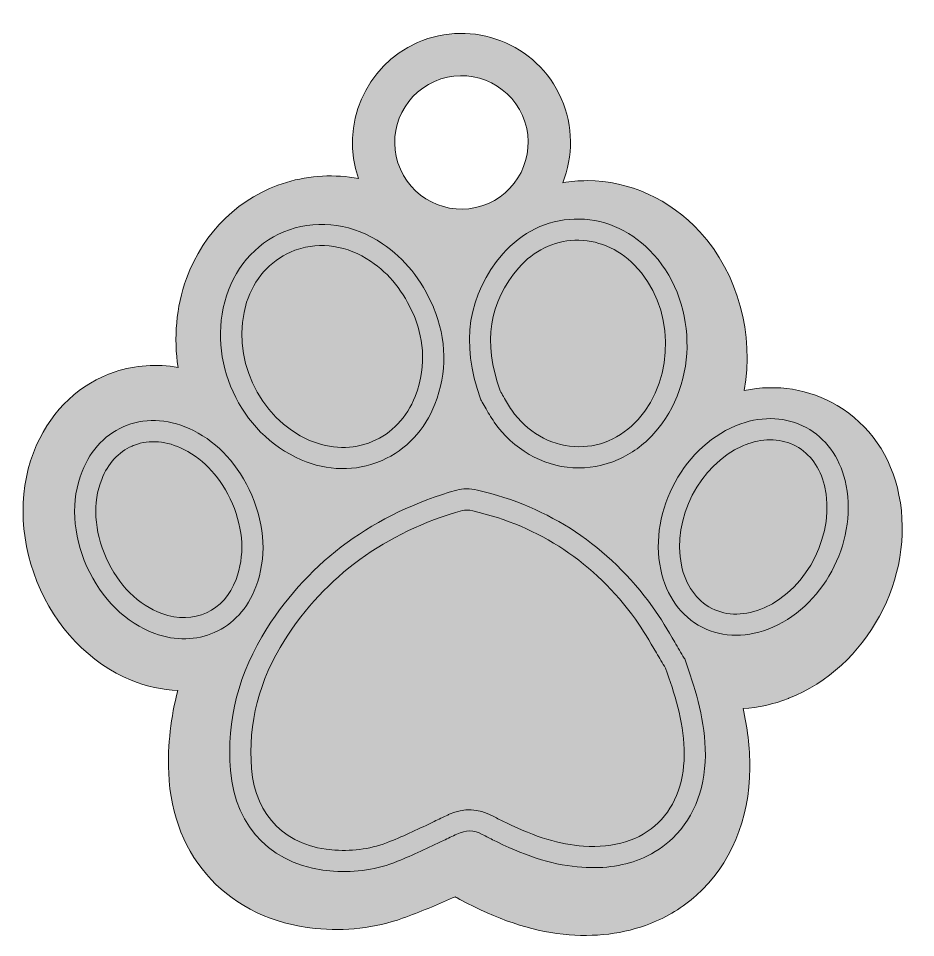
# Model space of a CAD drawing. Header units: millimetres. Extents: x 22 to 606, y -841 to -12.
# Drawn here: x 551.67 to 594.03, y -507.44 to -464.02 of the extents above; entities that cross this region are included whole.
import ezdxf

# ---------------------------------------------------------------- set-up
doc = ezdxf.new("R2010")
doc.units = ezdxf.units.MM
doc.header["$MEASUREMENT"] = 0
doc.layers.add('e_0', color=7, linetype='Continuous')
doc.layers.add('Layer 2', color=7, linetype='Continuous')

# ---------------------------------------------------------------- blocks, each defined once
blk = doc.blocks.new('block 16')
at = {"layer": 'e_0'}
h = blk.add_hatch(color=1, dxfattribs=at)
h.dxf.hatch_style = 2
edge = h.paths.add_edge_path()
edge.add_spline(control_points=[(568.843, -484.897), (568.817, -484.909), (568.791, -484.92), (568.765, -484.931), (567.59, -485.422), (566.262, -485.4), (565.025, -484.87), (562.111, -483.62), (560.528, -480.146), (561.494, -477.126), (561.974, -475.627), (563.055, -474.489), (564.464, -474.001), (565.905, -473.503), (567.509, -473.744), (568.863, -474.662), (569.919, -475.378), (570.683, -476.33), (571.268, -477.66), (571.268, -477.66), (571.272, -477.67), (571.272, -477.67), (571.894, -479.177), (571.916, -480.756), (571.337, -482.237), (570.86, -483.456), (569.976, -484.398), (568.843, -484.897)], knot_values=[0, 0, 0, 0, 1, 1, 1, 2, 2, 2, 3, 3, 3, 4, 4, 4, 5, 5, 5, 6, 6, 6, 7, 7, 7, 8, 8, 8, 9, 9, 9, 9], degree=3, periodic=1)
edge = h.paths.add_edge_path()
edge.add_spline(control_points=[(564.518, -475.053), (563.544, -475.482), (562.798, -476.334), (562.447, -477.43), (561.646, -479.931), (563.008, -482.917), (565.419, -483.951), (566.405, -484.374), (567.456, -484.394), (568.379, -484.008), (569.295, -483.623), (570.017, -482.865), (570.406, -481.872), (571.015, -480.314), (570.713, -478.938), (570.35, -478.057), (569.838, -476.894), (569.206, -476.102), (568.302, -475.49), (567.211, -474.75), (565.931, -474.552), (564.791, -474.947), (564.698, -474.979), (564.607, -475.014), (564.518, -475.053)], knot_values=[0, 0, 0, 0, 1, 1, 1, 2, 2, 2, 3, 3, 3, 4, 4, 4, 5, 5, 5, 6, 6, 6, 7, 7, 7, 8, 8, 8, 8], degree=3, periodic=1)
h = blk.add_hatch(color=1, dxfattribs=at)
h.dxf.hatch_style = 2
edge = h.paths.add_edge_path()
edge.add_spline(control_points=[(579.988, -484.858), (579.315, -485.155), (578.585, -485.29), (577.846, -485.244), (576.388, -485.154), (575.037, -484.369), (574.142, -483.092), (573.977, -482.856), (573.838, -482.613), (573.704, -482.378), (573.646, -482.276), (573.588, -482.175), (573.529, -482.076), (573.529, -482.076), (573.505, -482.035), (573.505, -482.035), (573.505, -482.035), (573.488, -481.989), (573.488, -481.989), (572.537, -479.348), (572.891, -477.045), (574.542, -475.144), (575.427, -474.125), (576.624, -473.539), (577.912, -473.497), (579.226, -473.454), (580.49, -473.974), (581.47, -474.963), (583.75, -477.263), (583.842, -481.234), (581.671, -483.634), (581.187, -484.17), (580.612, -484.583), (579.988, -484.858)], knot_values=[0, 0, 0, 0, 1, 1, 1, 2, 2, 2, 3, 3, 3, 4, 4, 4, 5, 5, 5, 6, 6, 6, 7, 7, 7, 8, 8, 8, 9, 9, 9, 10, 10, 10, 11, 11, 11, 11], degree=3, periodic=1)
edge = h.paths.add_edge_path()
edge.add_spline(control_points=[(574.413, -481.606), (574.467, -481.697), (574.519, -481.789), (574.572, -481.882), (574.701, -482.107), (574.822, -482.32), (574.961, -482.518), (575.681, -483.545), (576.755, -484.175), (577.908, -484.246), (579.044, -484.317), (580.117, -483.861), (580.93, -482.963), (582.725, -480.979), (582.646, -477.569), (580.76, -475.667), (579.978, -474.878), (578.978, -474.463), (577.945, -474.497), (576.938, -474.53), (575.998, -474.993), (575.297, -475.8), (573.891, -477.419), (573.602, -479.318), (574.413, -481.606)], knot_values=[0, 0, 0, 0, 1, 1, 1, 2, 2, 2, 3, 3, 3, 4, 4, 4, 5, 5, 5, 6, 6, 6, 7, 7, 7, 8, 8, 8, 8], degree=3, periodic=1)
h = blk.add_hatch(color=1, dxfattribs=at)
h.dxf.hatch_style = 2
edge = h.paths.add_edge_path()
edge.add_spline(control_points=[(587.285, -492.779), (586.133, -493.286), (584.95, -493.285), (583.955, -492.776), (582.954, -492.263), (582.26, -491.298), (582, -490.057), (581.414, -487.264), (583.142, -484.106), (585.777, -483.173), (586.854, -482.789), (587.95, -482.85), (588.864, -483.344), (589.781, -483.84), (590.434, -484.728), (590.704, -485.845), (591.355, -488.543), (589.826, -491.652), (587.296, -492.774), (587.296, -492.774), (587.296, -492.774), (587.296, -492.774), (587.292, -492.775), (587.289, -492.777), (587.285, -492.779)], knot_values=[0, 0, 0, 0, 1, 1, 1, 2, 2, 2, 3, 3, 3, 4, 4, 4, 5, 5, 5, 6, 6, 6, 7, 7, 7, 8, 8, 8, 8], degree=3, periodic=1)
edge = h.paths.add_edge_path()
edge.add_spline(control_points=[(585.848, -484.22), (583.844, -485.103), (582.518, -487.657), (582.978, -489.852), (583.176, -490.791), (583.684, -491.514), (584.411, -491.886), (585.133, -492.255), (586.01, -492.248), (586.882, -491.864), (586.885, -491.862), (586.888, -491.861), (586.891, -491.86), (586.891, -491.86), (586.891, -491.86), (586.891, -491.86), (588.965, -490.94), (590.266, -488.293), (589.731, -486.08), (589.529, -485.242), (589.052, -484.583), (588.388, -484.224), (587.727, -483.866), (586.919, -483.827), (586.113, -484.115), (586.023, -484.146), (585.935, -484.182), (585.848, -484.22)], knot_values=[0, 0, 0, 0, 1, 1, 1, 2, 2, 2, 3, 3, 3, 4, 4, 4, 5, 5, 5, 6, 6, 6, 7, 7, 7, 8, 8, 8, 9, 9, 9, 9], degree=3, periodic=1)
h = blk.add_hatch(color=1, dxfattribs=at)
h.dxf.hatch_style = 2
edge = h.paths.add_edge_path()
edge.add_spline(control_points=[(560.92, -493.027), (560.083, -493.396), (559.096, -493.435), (558.105, -493.075), (556.749, -492.583), (555.581, -491.432), (554.901, -489.917), (554.221, -488.401), (554.138, -486.763), (554.673, -485.422), (555.091, -484.372), (555.845, -483.592), (556.799, -483.234), (557.771, -482.867), (558.883, -482.956), (559.929, -483.485), (561.137, -484.095), (562.04, -485.093), (562.688, -486.536), (562.688, -486.536), (562.693, -486.547), (562.693, -486.547), (563.324, -488.048), (563.388, -489.503), (562.883, -490.871), (562.503, -491.898), (561.794, -492.643), (560.92, -493.027)], knot_values=[0, 0, 0, 0, 1, 1, 1, 2, 2, 2, 3, 3, 3, 4, 4, 4, 5, 5, 5, 6, 6, 6, 7, 7, 7, 8, 8, 8, 9, 9, 9, 9], degree=3, periodic=1)
edge = h.paths.add_edge_path()
edge.add_spline(control_points=[(557.036, -484.217), (556.404, -484.496), (555.897, -485.05), (555.601, -485.792), (555.167, -486.883), (555.244, -488.237), (555.814, -489.507), (556.383, -490.777), (557.343, -491.735), (558.446, -492.135), (559.954, -492.682), (561.392, -492.02), (561.945, -490.524), (562.359, -489.403), (562.301, -488.198), (561.774, -486.941), (561.215, -485.701), (560.486, -484.887), (559.478, -484.377), (558.685, -483.976), (557.859, -483.903), (557.153, -484.17), (557.114, -484.185), (557.075, -484.2), (557.036, -484.217)], knot_values=[0, 0, 0, 0, 1, 1, 1, 2, 2, 2, 3, 3, 3, 4, 4, 4, 5, 5, 5, 6, 6, 6, 7, 7, 7, 8, 8, 8, 8], degree=3, periodic=1)
h = blk.add_hatch(color=1, dxfattribs=at)
h.dxf.hatch_style = 2
edge = h.paths.add_edge_path()
edge.add_spline(control_points=[(581.18, -503.668), (580.339, -504.039), (579.36, -504.193), (578.281, -504.117), (577.034, -504.03), (575.76, -503.649), (574.272, -502.918), (574.272, -502.918), (574.134, -502.85), (574.134, -502.85), (573.945, -502.758), (573.756, -502.665), (573.572, -502.565), (573.176, -502.35), (572.8, -502.342), (572.367, -502.553), (572.157, -502.652), (571.947, -502.753), (571.738, -502.853), (571.035, -503.19), (570.309, -503.537), (569.568, -503.836), (568.62, -504.216), (567.606, -504.374), (566.552, -504.305), (563.767, -504.124), (561.901, -502.296), (561.683, -499.536), (561.497, -497.175), (562.074, -494.923), (563.399, -492.842), (565.457, -489.611), (568.474, -487.409), (572.368, -486.296), (572.644, -486.218), (572.974, -486.222), (573.35, -486.307), (576.752, -487.086), (579.532, -488.939), (581.614, -491.814), (582.003, -492.352), (582.338, -492.928), (582.661, -493.485), (582.807, -493.737), (582.953, -493.988), (583.104, -494.236), (583.104, -494.236), (583.13, -494.278), (583.13, -494.278), (583.13, -494.278), (583.147, -494.324), (583.147, -494.324), (583.589, -495.532), (584.048, -496.974), (584.101, -498.51), (584.162, -500.251), (583.633, -501.712), (582.573, -502.735), (582.168, -503.127), (581.7, -503.439), (581.18, -503.668)], knot_values=[0, 0, 0, 0, 1, 1, 1, 2, 2, 2, 3, 3, 3, 4, 4, 4, 5, 5, 5, 6, 6, 6, 7, 7, 7, 8, 8, 8, 9, 9, 9, 10, 10, 10, 11, 11, 11, 12, 12, 12, 13, 13, 13, 14, 14, 14, 15, 15, 15, 16, 16, 16, 17, 17, 17, 18, 18, 18, 19, 19, 19, 20, 20, 20, 20], degree=3, periodic=1)
edge = h.paths.add_edge_path()
edge.add_spline(control_points=[(572.012, -501.616), (572.711, -501.308), (573.397, -501.332), (574.049, -501.687), (574.221, -501.78), (574.397, -501.866), (574.574, -501.952), (574.574, -501.952), (574.713, -502.021), (574.713, -502.021), (576.081, -502.693), (577.237, -503.042), (578.35, -503.12), (579.805, -503.221), (581.025, -502.839), (581.879, -502.016), (582.729, -501.195), (583.152, -499.994), (583.102, -498.545), (583.054, -497.171), (582.654, -495.892), (582.225, -494.714), (582.079, -494.474), (581.938, -494.23), (581.797, -493.987), (581.471, -493.427), (581.164, -492.898), (580.804, -492.4), (578.869, -489.727), (576.286, -488.005), (573.127, -487.282), (572.926, -487.237), (572.75, -487.228), (572.643, -487.258), (568.99, -488.301), (566.164, -490.36), (564.243, -493.379), (563.037, -495.273), (562.511, -497.318), (562.68, -499.457), (562.858, -501.719), (564.33, -503.158), (566.617, -503.307), (567.52, -503.366), (568.388, -503.232), (569.195, -502.907), (569.906, -502.622), (570.618, -502.281), (571.305, -501.951), (571.517, -501.85), (571.729, -501.749), (571.94, -501.649), (571.964, -501.637), (571.988, -501.626), (572.012, -501.616)], knot_values=[0, 0, 0, 0, 1, 1, 1, 2, 2, 2, 3, 3, 3, 4, 4, 4, 5, 5, 5, 6, 6, 6, 7, 7, 7, 8, 8, 8, 9, 9, 9, 10, 10, 10, 11, 11, 11, 12, 12, 12, 13, 13, 13, 14, 14, 14, 15, 15, 15, 16, 16, 16, 17, 17, 17, 18, 18, 18, 18], degree=3, periodic=1)
at = {"layer": 'e_0', "lineweight": 0}
for points, knots in [([(568.843, -484.897), (568.817, -484.909), (568.791, -484.92), (568.765, -484.931), (567.59, -485.422), (566.262, -485.4), (565.025, -484.87), (562.111, -483.62), (560.528, -480.146), (561.494, -477.126), (561.974, -475.627), (563.055, -474.489), (564.464, -474.001), (565.905, -473.503), (567.509, -473.744), (568.863, -474.662), (569.919, -475.378), (570.683, -476.33), (571.268, -477.66), (571.268, -477.66), (571.272, -477.67), (571.272, -477.67), (571.894, -479.177), (571.916, -480.756), (571.337, -482.237), (570.86, -483.456), (569.976, -484.398), (568.843, -484.897)], [0, 0, 0, 0, 1, 1, 1, 2, 2, 2, 3, 3, 3, 4, 4, 4, 5, 5, 5, 6, 6, 6, 7, 7, 7, 8, 8, 8, 9, 9, 9, 9]), ([(579.988, -484.858), (579.315, -485.155), (578.585, -485.29), (577.846, -485.244), (576.388, -485.154), (575.037, -484.369), (574.142, -483.092), (573.977, -482.856), (573.838, -482.613), (573.704, -482.378), (573.646, -482.276), (573.588, -482.175), (573.529, -482.076), (573.529, -482.076), (573.505, -482.035), (573.505, -482.035), (573.505, -482.035), (573.488, -481.989), (573.488, -481.989), (572.537, -479.348), (572.891, -477.045), (574.542, -475.144), (575.427, -474.125), (576.624, -473.539), (577.912, -473.497), (579.226, -473.454), (580.49, -473.974), (581.47, -474.963), (583.75, -477.263), (583.842, -481.234), (581.671, -483.634), (581.187, -484.17), (580.612, -484.583), (579.988, -484.858)], [0, 0, 0, 0, 1, 1, 1, 2, 2, 2, 3, 3, 3, 4, 4, 4, 5, 5, 5, 6, 6, 6, 7, 7, 7, 8, 8, 8, 9, 9, 9, 10, 10, 10, 11, 11, 11, 11]), ([(564.518, -475.053), (563.544, -475.482), (562.798, -476.334), (562.447, -477.43), (561.646, -479.931), (563.008, -482.917), (565.419, -483.951), (566.405, -484.374), (567.456, -484.394), (568.379, -484.008), (569.295, -483.623), (570.017, -482.865), (570.406, -481.872), (571.015, -480.314), (570.713, -478.938), (570.35, -478.057), (569.838, -476.894), (569.206, -476.102), (568.302, -475.49), (567.211, -474.75), (565.931, -474.552), (564.791, -474.947), (564.698, -474.979), (564.607, -475.014), (564.518, -475.053)], [0, 0, 0, 0, 1, 1, 1, 2, 2, 2, 3, 3, 3, 4, 4, 4, 5, 5, 5, 6, 6, 6, 7, 7, 7, 8, 8, 8, 8]), ([(574.413, -481.606), (574.467, -481.697), (574.519, -481.789), (574.572, -481.882), (574.701, -482.107), (574.822, -482.32), (574.961, -482.518), (575.681, -483.545), (576.755, -484.175), (577.908, -484.246), (579.044, -484.317), (580.117, -483.861), (580.93, -482.963), (582.725, -480.979), (582.646, -477.569), (580.76, -475.667), (579.978, -474.878), (578.978, -474.463), (577.945, -474.497), (576.938, -474.53), (575.998, -474.993), (575.297, -475.8), (573.891, -477.419), (573.602, -479.318), (574.413, -481.606)], [0, 0, 0, 0, 1, 1, 1, 2, 2, 2, 3, 3, 3, 4, 4, 4, 5, 5, 5, 6, 6, 6, 7, 7, 7, 8, 8, 8, 8]), ([(587.285, -492.779), (586.133, -493.286), (584.95, -493.285), (583.955, -492.776), (582.954, -492.263), (582.26, -491.298), (582, -490.057), (581.414, -487.264), (583.142, -484.106), (585.777, -483.173), (586.854, -482.789), (587.95, -482.85), (588.864, -483.344), (589.781, -483.84), (590.434, -484.728), (590.704, -485.845), (591.355, -488.543), (589.826, -491.652), (587.296, -492.774), (587.296, -492.774), (587.296, -492.774), (587.296, -492.774), (587.292, -492.775), (587.289, -492.777), (587.285, -492.779)], [0, 0, 0, 0, 1, 1, 1, 2, 2, 2, 3, 3, 3, 4, 4, 4, 5, 5, 5, 6, 6, 6, 7, 7, 7, 8, 8, 8, 8]), ([(560.92, -493.027), (560.083, -493.396), (559.096, -493.435), (558.105, -493.075), (556.749, -492.583), (555.581, -491.432), (554.901, -489.917), (554.221, -488.401), (554.138, -486.763), (554.673, -485.422), (555.091, -484.372), (555.845, -483.592), (556.799, -483.234), (557.771, -482.867), (558.883, -482.956), (559.929, -483.485), (561.137, -484.095), (562.04, -485.093), (562.688, -486.536), (562.688, -486.536), (562.693, -486.547), (562.693, -486.547), (563.324, -488.048), (563.388, -489.503), (562.883, -490.871), (562.503, -491.898), (561.794, -492.643), (560.92, -493.027)], [0, 0, 0, 0, 1, 1, 1, 2, 2, 2, 3, 3, 3, 4, 4, 4, 5, 5, 5, 6, 6, 6, 7, 7, 7, 8, 8, 8, 9, 9, 9, 9]), ([(557.036, -484.217), (556.404, -484.496), (555.897, -485.05), (555.601, -485.792), (555.167, -486.883), (555.244, -488.237), (555.814, -489.507), (556.383, -490.777), (557.343, -491.735), (558.446, -492.135), (559.954, -492.682), (561.392, -492.02), (561.945, -490.524), (562.359, -489.403), (562.301, -488.198), (561.774, -486.941), (561.215, -485.701), (560.486, -484.887), (559.478, -484.377), (558.685, -483.976), (557.859, -483.903), (557.153, -484.17), (557.114, -484.185), (557.075, -484.2), (557.036, -484.217)], [0, 0, 0, 0, 1, 1, 1, 2, 2, 2, 3, 3, 3, 4, 4, 4, 5, 5, 5, 6, 6, 6, 7, 7, 7, 8, 8, 8, 8]), ([(585.848, -484.22), (583.844, -485.103), (582.518, -487.657), (582.978, -489.852), (583.176, -490.791), (583.684, -491.514), (584.411, -491.886), (585.133, -492.255), (586.01, -492.248), (586.882, -491.864), (586.885, -491.862), (586.888, -491.861), (586.891, -491.86), (586.891, -491.86), (586.891, -491.86), (586.891, -491.86), (588.965, -490.94), (590.266, -488.293), (589.731, -486.08), (589.529, -485.242), (589.052, -484.583), (588.388, -484.224), (587.727, -483.866), (586.919, -483.827), (586.113, -484.115), (586.023, -484.146), (585.935, -484.182), (585.848, -484.22)], [0, 0, 0, 0, 1, 1, 1, 2, 2, 2, 3, 3, 3, 4, 4, 4, 5, 5, 5, 6, 6, 6, 7, 7, 7, 8, 8, 8, 9, 9, 9, 9]), ([(581.18, -503.668), (580.339, -504.039), (579.36, -504.193), (578.281, -504.117), (577.034, -504.03), (575.76, -503.649), (574.272, -502.918), (574.272, -502.918), (574.134, -502.85), (574.134, -502.85), (573.945, -502.758), (573.756, -502.665), (573.572, -502.565), (573.176, -502.35), (572.8, -502.342), (572.367, -502.553), (572.157, -502.652), (571.947, -502.753), (571.738, -502.853), (571.035, -503.19), (570.309, -503.537), (569.568, -503.836), (568.62, -504.216), (567.606, -504.374), (566.552, -504.305), (563.767, -504.124), (561.901, -502.296), (561.683, -499.536), (561.497, -497.175), (562.074, -494.923), (563.399, -492.842), (565.457, -489.611), (568.474, -487.409), (572.368, -486.296), (572.644, -486.218), (572.974, -486.222), (573.35, -486.307), (576.752, -487.086), (579.532, -488.939), (581.614, -491.814), (582.003, -492.352), (582.338, -492.928), (582.661, -493.485), (582.807, -493.737), (582.953, -493.988), (583.104, -494.236), (583.104, -494.236), (583.13, -494.278), (583.13, -494.278), (583.13, -494.278), (583.147, -494.324), (583.147, -494.324), (583.589, -495.532), (584.048, -496.974), (584.101, -498.51), (584.162, -500.251), (583.633, -501.712), (582.573, -502.735), (582.168, -503.127), (581.7, -503.439), (581.18, -503.668)], [0, 0, 0, 0, 1, 1, 1, 2, 2, 2, 3, 3, 3, 4, 4, 4, 5, 5, 5, 6, 6, 6, 7, 7, 7, 8, 8, 8, 9, 9, 9, 10, 10, 10, 11, 11, 11, 12, 12, 12, 13, 13, 13, 14, 14, 14, 15, 15, 15, 16, 16, 16, 17, 17, 17, 18, 18, 18, 19, 19, 19, 20, 20, 20, 20]), ([(572.012, -501.616), (572.711, -501.308), (573.397, -501.332), (574.049, -501.687), (574.221, -501.78), (574.397, -501.866), (574.574, -501.952), (574.574, -501.952), (574.713, -502.021), (574.713, -502.021), (576.081, -502.693), (577.237, -503.042), (578.35, -503.12), (579.805, -503.221), (581.025, -502.839), (581.879, -502.016), (582.729, -501.195), (583.152, -499.994), (583.102, -498.545), (583.054, -497.171), (582.654, -495.892), (582.225, -494.714), (582.079, -494.474), (581.938, -494.23), (581.797, -493.987), (581.471, -493.427), (581.164, -492.898), (580.804, -492.4), (578.869, -489.727), (576.286, -488.005), (573.127, -487.282), (572.926, -487.237), (572.75, -487.228), (572.643, -487.258), (568.99, -488.301), (566.164, -490.36), (564.243, -493.379), (563.037, -495.273), (562.511, -497.318), (562.68, -499.457), (562.858, -501.719), (564.33, -503.158), (566.617, -503.307), (567.52, -503.366), (568.388, -503.232), (569.195, -502.907), (569.906, -502.622), (570.618, -502.281), (571.305, -501.951), (571.517, -501.85), (571.729, -501.749), (571.94, -501.649), (571.964, -501.637), (571.988, -501.626), (572.012, -501.616)], [0, 0, 0, 0, 1, 1, 1, 2, 2, 2, 3, 3, 3, 4, 4, 4, 5, 5, 5, 6, 6, 6, 7, 7, 7, 8, 8, 8, 9, 9, 9, 10, 10, 10, 11, 11, 11, 12, 12, 12, 13, 13, 13, 14, 14, 14, 15, 15, 15, 16, 16, 16, 17, 17, 17, 18, 18, 18, 18])]:
    blk.add_open_spline(points, degree=3, knots=knots, dxfattribs=at)
blk = doc.blocks.new('block 15')
at = {"layer": 'e_0'}
blk.add_blockref('block 16', (0, 0), dxfattribs=at)

msp = doc.modelspace()

# ---------------------------------------------------------------- hatches: boundary and pattern name
at = {"layer": 'Layer 2'}
h = msp.add_hatch(color=2, dxfattribs=at)
h.dxf.hatch_style = 2
edge = h.paths.add_edge_path()
edge.add_spline(control_points=[(593.25, -486.532), (592.884, -484.701), (591.848, -483.199), (590.334, -482.301), (589.024, -481.525), (587.489, -481.283), (585.946, -481.593), (586.39, -478.954), (585.696, -476.119), (583.843, -474.097), (582.428, -472.553), (580.537, -471.695), (578.519, -471.682), (578.13, -471.68), (577.748, -471.718), (577.371, -471.778), (577.864, -470.539), (577.881, -469.112), (577.303, -467.799), (576.158, -465.2), (573.111, -464.017), (570.512, -465.162), (568.035, -466.254), (566.849, -469.072), (567.735, -471.584), (566.605, -471.372), (565.441, -471.426), (564.322, -471.765), (562.136, -472.426), (560.416, -474.081), (559.606, -476.308), (559.11, -477.669), (559, -479.113), (559.207, -480.506), (558.204, -480.33), (557.191, -480.391), (556.231, -480.712), (554.593, -481.255), (553.277, -482.487), (552.529, -484.168), (551.668, -486.102), (551.674, -488.453), (552.545, -490.618), (553.416, -492.783), (555.039, -494.482), (556.997, -495.282), (557.73, -495.581), (558.473, -495.734), (559.201, -495.765), (558.865, -497.022), (558.712, -498.322), (558.765, -499.662), (558.924, -503.7), (561.639, -506.583), (565.681, -507.007), (567.107, -507.156), (568.498, -506.993), (569.813, -506.524), (570.642, -506.228), (571.42, -505.893), (572.173, -505.567), (572.213, -505.55), (572.254, -505.532), (572.295, -505.515), (572.326, -505.532), (572.358, -505.548), (572.389, -505.565), (572.389, -505.565), (572.52, -505.636), (572.52, -505.636), (574.271, -506.584), (575.821, -507.106), (577.396, -507.278), (578.871, -507.44), (580.272, -507.263), (581.509, -506.775), (582.309, -506.46), (583.04, -506.014), (583.676, -505.446), (585.295, -504.001), (586.193, -501.865), (586.205, -499.431), (586.209, -498.434), (586.08, -497.492), (585.893, -496.616), (586.606, -496.576), (587.327, -496.419), (588.029, -496.142), (588.034, -496.14), (588.039, -496.138), (588.045, -496.136), (591.748, -494.665), (594.035, -490.447), (593.25, -486.532)], knot_values=[0, 0, 0, 0, 1, 1, 1, 2, 2, 2, 3, 3, 3, 4, 4, 4, 5, 5, 5, 6, 6, 6, 7, 7, 7, 8, 8, 8, 9, 9, 9, 10, 10, 10, 11, 11, 11, 12, 12, 12, 13, 13, 13, 14, 14, 14, 15, 15, 15, 16, 16, 16, 17, 17, 17, 18, 18, 18, 19, 19, 19, 20, 20, 20, 21, 21, 21, 22, 22, 22, 23, 23, 23, 24, 24, 24, 25, 25, 25, 26, 26, 26, 27, 27, 27, 28, 28, 28, 29, 29, 29, 30, 30, 30, 31, 31, 31, 31], degree=3, periodic=1)
edge = h.paths.add_edge_path()
edge.add_spline(control_points=[(571.319, -466.992), (572.909, -466.292), (574.772, -467.015), (575.472, -468.605), (576.172, -470.195), (575.449, -472.058), (573.859, -472.758), (572.269, -473.459), (570.406, -472.735), (569.706, -471.146), (569.005, -469.556), (569.729, -467.693), (571.319, -466.992)], knot_values=[0, 0, 0, 0, 1, 1, 1, 2, 2, 2, 3, 3, 3, 4, 4, 4, 4], degree=3, periodic=1)

# ---------------------------------------------------------------- linework, layer by layer
at = {"layer": 'Layer 2', "lineweight": 0}
for points, knots in [([(593.25, -486.532), (592.884, -484.701), (591.848, -483.199), (590.334, -482.301), (589.024, -481.525), (587.489, -481.283), (585.946, -481.593), (586.39, -478.954), (585.696, -476.119), (583.843, -474.097), (582.428, -472.553), (580.537, -471.695), (578.519, -471.682), (578.13, -471.68), (577.748, -471.718), (577.371, -471.778), (577.864, -470.539), (577.881, -469.112), (577.303, -467.799), (576.158, -465.2), (573.111, -464.017), (570.512, -465.162), (568.035, -466.254), (566.849, -469.072), (567.735, -471.584), (566.605, -471.372), (565.441, -471.426), (564.322, -471.765), (562.136, -472.426), (560.416, -474.081), (559.606, -476.308), (559.11, -477.669), (559, -479.113), (559.207, -480.506), (558.204, -480.33), (557.191, -480.391), (556.231, -480.712), (554.593, -481.255), (553.277, -482.487), (552.529, -484.168), (551.668, -486.102), (551.674, -488.453), (552.545, -490.618), (553.416, -492.783), (555.039, -494.482), (556.997, -495.282), (557.73, -495.581), (558.473, -495.734), (559.201, -495.765), (558.865, -497.022), (558.712, -498.322), (558.765, -499.662), (558.924, -503.7), (561.639, -506.583), (565.681, -507.007), (567.107, -507.156), (568.498, -506.993), (569.813, -506.524), (570.642, -506.228), (571.42, -505.893), (572.173, -505.567), (572.213, -505.55), (572.254, -505.532), (572.295, -505.515), (572.326, -505.532), (572.358, -505.548), (572.389, -505.565), (572.389, -505.565), (572.52, -505.636), (572.52, -505.636), (574.271, -506.584), (575.821, -507.106), (577.396, -507.278), (578.871, -507.44), (580.272, -507.263), (581.509, -506.775), (582.309, -506.46), (583.04, -506.014), (583.676, -505.446), (585.295, -504.001), (586.193, -501.865), (586.205, -499.431), (586.209, -498.434), (586.08, -497.492), (585.893, -496.616), (586.606, -496.576), (587.327, -496.419), (588.029, -496.142), (588.034, -496.14), (588.039, -496.138), (588.045, -496.136), (591.748, -494.665), (594.035, -490.447), (593.25, -486.532)], [0, 0, 0, 0, 1, 1, 1, 2, 2, 2, 3, 3, 3, 4, 4, 4, 5, 5, 5, 6, 6, 6, 7, 7, 7, 8, 8, 8, 9, 9, 9, 10, 10, 10, 11, 11, 11, 12, 12, 12, 13, 13, 13, 14, 14, 14, 15, 15, 15, 16, 16, 16, 17, 17, 17, 18, 18, 18, 19, 19, 19, 20, 20, 20, 21, 21, 21, 22, 22, 22, 23, 23, 23, 24, 24, 24, 25, 25, 25, 26, 26, 26, 27, 27, 27, 28, 28, 28, 29, 29, 29, 30, 30, 30, 31, 31, 31, 31]), ([(571.319, -466.992), (572.909, -466.292), (574.772, -467.015), (575.472, -468.605), (576.172, -470.195), (575.449, -472.058), (573.859, -472.758), (572.269, -473.459), (570.406, -472.735), (569.706, -471.146), (569.005, -469.556), (569.729, -467.693), (571.319, -466.992)], [0, 0, 0, 0, 1, 1, 1, 2, 2, 2, 3, 3, 3, 4, 4, 4, 4])]:
    msp.add_open_spline(points, degree=3, knots=knots, dxfattribs=at)

# ---------------------------------------------------------------- block references
at = {"layer": 'e_0'}
msp.add_blockref('block 15', (0, 0), dxfattribs=at)

doc.saveas('drawing.dxf')
